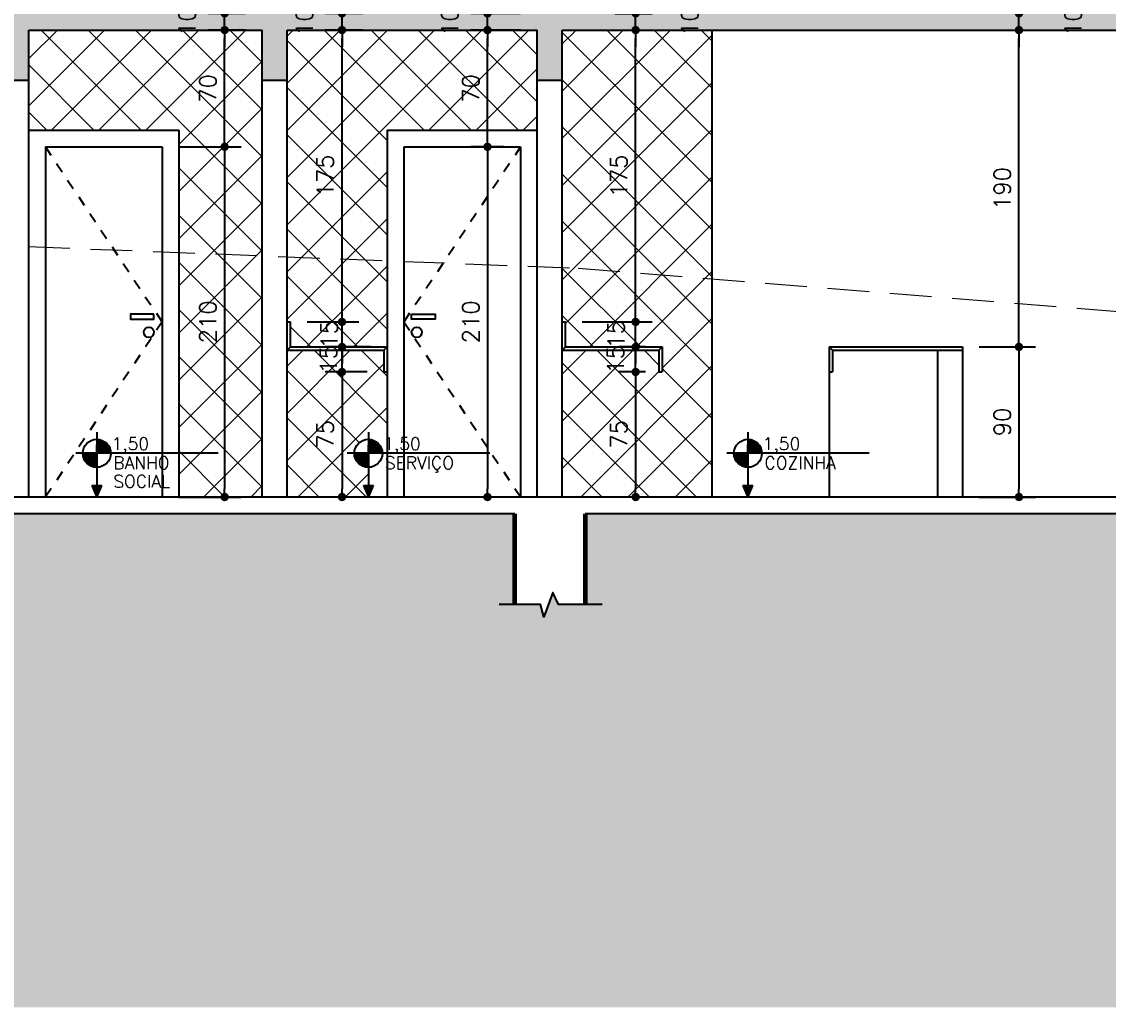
# Model space of a CAD drawing. Header units: inches. Extents: x 580771 to 672494, y 7715997 to 7829530.
# Drawn here: x 652888 to 653540, y 7717676 to 7718267 of the extents above; entities that cross this region are included whole.
import ezdxf

# ---------------------------------------------------------------- set-up
doc = ezdxf.new("R2010")
doc.units = ezdxf.units.IN
doc.header["$MEASUREMENT"] = 0
doc.header["$PDMODE"] = 2
doc.linetypes.add('CACHE', pattern=[0.24, 0.12, -0.12])
doc.linetypes.add('DASHED2', pattern=[0.375, 0.25, -0.125])
for name, color, linetype, lineweight in [('ARQ-01', 1, 'Continuous', 13), ('ARQ-06', 6, 'Continuous', 60), ('MEIO_FIO', 7, 'Continuous', 0)]:
    doc.layers.add(name, color=color, linetype=linetype, lineweight=lineweight)
for name, color, linetype in [('BAN', 2, 'Continuous'), ('Block1', 1, 'Continuous'), ('Layer3', 3, 'Continuous'), ('NIVEL', 2, 'Continuous'), ('P01', 1, 'Continuous'), ('P06', 6, 'Continuous'), ('parede', 6, 'Continuous')]:
    doc.layers.add(name, color=color, linetype=linetype)
doc.styles.add('R80E50', font='romans.shx', dxfattribs={"height": 10})
doc.styles.add('ROMANS', font='romans', dxfattribs={"height": 0.2})
doc.dimstyles.new('ARQ50', dxfattribs={"dimscale": 50, "dimtxt": 10, "dimasz": 0.1, "dimexe": 0.2, "dimexo": 0.2, "dimgap": 0.1, "dimtad": 1, "dimdec": 0, "dimzin": 12, "dimdsep": 46, "dimtxsty": 'R80E50', "dimblk1": 'DOT', "dimblk2": 'DOT', "dimsah": 1, "dimcen": 0.4, "dimclrd": 15, "dimclre": 15, "dimclrt": 3, "dimadec": 0, "dimazin": 0, "dimtfac": 1, "dimtdec": 0, "dimtmove": 2, "dimatfit": 3, "dimldrblk": 'DOT', "dimfxl": 0.2, "dimtolj": 1, "dimtzin": 12, "dimarcsym": 0})
pattern_1 = [(45, (-17503.419, -35013.211), (-14.142135624, 14.142135624), []), (135, (-17503.419, -35013.211), (-14.142135624, -14.142135624), [])]

# ---------------------------------------------------------------- blocks, each defined once
blk = doc.blocks.new('*X32')
at = {"color": 0}
for p, q in [((-1683.05, 3892), (-1680, 3892)), ((-1680, 3888), (-1680, 3892.29)), ((-1679, 3888), (-1679, 3891.98)), ((-1683.05, 3891), (-1680, 3891)), ((-1683.05, 3890), (-1680, 3890)), ((-1683.05, 3889), (-1680, 3889)), ((-1683.05, 3888), (-1680, 3888)), ((-1683, 3882), (-1683, 3888)), ((-1682, 3882), (-1682, 3888)), ((-1681, 3882), (-1681, 3888)), ((-1680, 3882), (-1680, 3888)), ((-1680, 3888), (-1674, 3888)), ((-1680, 3887), (-1674, 3887)), ((-1680, 3886), (-1674, 3886)), ((-1680, 3885), (-1674, 3885)), ((-1680, 3884), (-1674, 3884)), ((-1680, 3883), (-1674, 3883)), ((-1678, 3888), (-1678, 3891.57)), ((-1677, 3888), (-1677, 3891.05)), ((-1676, 3888), (-1676, 3890.4)), ((-1675, 3888), (-1675, 3889.59)), ((-1674, 3888), (-1674, 3888.57)), ((-1674, 3882), (-1674, 3888)), ((-1674, 3888), (-1673.54, 3888)), ((-1673, 3882), (-1673, 3887.24)), ((-1672, 3882), (-1672, 3885.37)), ((-1695.03, 3880), (-1692, 3880)), ((-1694.93, 3879), (-1692, 3879)), ((-1694.74, 3878), (-1692, 3878)), ((-1694.47, 3877), (-1692, 3877)), ((-1694.1, 3876), (-1692, 3876)), ((-1694, 3875.78), (-1694, 3876)), ((-1693, 3873.98), (-1693, 3876)), ((-1692, 3876), (-1692, 3880.69)), ((-1692, 3872.69), (-1692, 3876)), ((-1692, 3876), (-1686, 3876)), ((-1692, 3875), (-1686, 3875)), ((-1692, 3874), (-1686, 3874)), ((-1691, 3876), (-1691, 3880.69)), ((-1690, 3876), (-1690, 3880.69)), ((-1689, 3876), (-1689, 3880.69)), ((-1688, 3876), (-1688, 3880.69)), ((-1687, 3876), (-1687, 3880.69)), ((-1686, 3876), (-1686, 3880.69)), ((-1686, 3880), (-1683.05, 3880)), ((-1686, 3879), (-1683.05, 3879)), ((-1686, 3878), (-1683.05, 3878)), ((-1686, 3877), (-1683.05, 3877)), ((-1686, 3870), (-1686, 3876)), ((-1686, 3876), (-1683.05, 3876)), ((-1685, 3870), (-1685, 3876)), ((-1684, 3870), (-1684, 3876)), ((-1683.05, 3882), (-1680, 3882)), ((-1683.05, 3881), (-1680, 3881)), ((-1680, 3880.69), (-1680, 3882)), ((-1680, 3882), (-1674, 3882)), ((-1679, 3880.69), (-1679, 3882)), ((-1678, 3880.69), (-1678, 3882)), ((-1677, 3880.69), (-1677, 3882)), ((-1676, 3880.69), (-1676, 3882)), ((-1675, 3880.69), (-1675, 3882)), ((-1674, 3880.69), (-1674, 3882)), ((-1674, 3882), (-1671.12, 3882)), ((-1674, 3881), (-1671.05, 3881)), ((-1692, 3873), (-1686, 3873)), ((-1691.33, 3872), (-1686, 3872)), ((-1690.13, 3871), (-1686, 3871)), ((-1688.51, 3870), (-1686, 3870)), ((-1688, 3869.76), (-1688, 3870)), ((-1687, 3869.36), (-1687, 3870)), ((-1686, 3869.06), (-1686, 3870)), ((-1686, 3870), (-1683.05, 3870)), ((-1685.77, 3869), (-1683.05, 3869))]:
    blk.add_line(p, q, dxfattribs=at)
blk = doc.blocks.new('nível corte')
at = {"layer": 'NIVEL', "color": 2, "linetype": 'Continuous'}
for p, q in [((172038.46, 10236.15), (172038.46, 10197.35)), ((172111.26, 10223.55), (172025.86, 10223.55)), ((172035.46, 10204.35), (172038.46, 10197.35)), ((172035.46, 10204.35), (172041.46, 10204.35)), ((172038.46, 10197.35), (172041.46, 10204.35))]:
    blk.add_line(p, q, dxfattribs=at)
blk.add_circle((172038.46, 10223.55), 8.4, dxfattribs=at)
blk.add_solid([(172035.46, 10204.35), (172038.46, 10197.35), (172041.46, 10204.35), (172038.46, 10197.35)], dxfattribs=at)
at = {"layer": 'NIVEL', "color": 1, "linetype": 'Continuous', "xscale": 0.7000000000116415, "yscale": 0.7000000000116415, "zscale": 0.7000000000116415}
blk.add_blockref('*X32', (173216.6, 7507.07), dxfattribs=at)
blk = doc.blocks.new('_DOT')
at = {"color": 0, "linetype": 'ByBlock'}
blk.add_line((-0.5, 0), (-1, 0), dxfattribs=at)
at = {"color": 0, "linetype": 'ByBlock', "const_width": 0.5}
blk.add_lwpolyline([(-0.25, 0, 1), (0.25, 0, 1)], format="xyb", close=True, dxfattribs=at)
blk = doc.blocks.new('*D415')
at = {"layer": 'Defpoints', "color": 0, "transparency": 16777216}
for p in [(652972.27, 7718191.97), (652972.27, 7717981.97), (653009.76, 7717981.97)]:
    blk.add_point(p, dxfattribs=at)
at = {"layer": 'parede', "color": 15, "lineweight": -2, "transparency": 16777216}
for p, q in [((652982.27, 7718191.97), (653019.76, 7718191.97)), ((653009.76, 7718186.97), (653009.76, 7717986.97)), ((652982.27, 7717981.97), (653019.76, 7717981.97))]:
    blk.add_line(p, q, dxfattribs=at)
at = {"layer": 'parede', "color": 15, "lineweight": -2, "transparency": 16777216, "xscale": 5, "yscale": 5, "zscale": 5}
for p, rotation in [((653009.76, 7718191.97), 90), ((653009.76, 7717981.97), 270)]:
    blk.add_blockref('_DOT', p, dxfattribs=dict(at, rotation=rotation))
at = {"layer": 'parede', "color": 3, "transparency": 16777216, "insert": (652999.76, 7718086.97), "char_height": 10, "attachment_point": 5, "rotation": 90, "style": 'R80E50'}
blk.add_mtext('\\A1;210', dxfattribs=at)
blk = doc.blocks.new('*D416')
at = {"layer": 'Defpoints', "color": 0, "transparency": 16777216}
for p in [(653009.76, 7718261.97), (653032.27, 7718261.97), (652972.27, 7718191.97)]:
    blk.add_point(p, dxfattribs=at)
at = {"layer": 'parede', "color": 15, "lineweight": -2, "transparency": 16777216}
for p, q in [((653022.27, 7718261.97), (652999.76, 7718261.97)), ((653009.76, 7718196.97), (653009.76, 7718256.97)), ((652982.27, 7718191.97), (653019.76, 7718191.97))]:
    blk.add_line(p, q, dxfattribs=at)
at = {"layer": 'parede', "color": 15, "lineweight": -2, "transparency": 16777216, "xscale": 5, "yscale": 5, "zscale": 5}
for p, rotation in [((653009.76, 7718261.97), 90), ((653009.76, 7718191.97), 270)]:
    blk.add_blockref('_DOT', p, dxfattribs=dict(at, rotation=rotation))
at = {"layer": 'parede', "color": 3, "transparency": 16777216, "insert": (652999.76, 7718226.97), "char_height": 10, "attachment_point": 5, "rotation": 90, "style": 'R80E50'}
blk.add_mtext('\\A1;70', dxfattribs=at)
blk = doc.blocks.new('*D417')
at = {"layer": 'Defpoints', "color": 0, "transparency": 16777216}
for p in [(653009.76, 7718271.97), (653032.27, 7718271.97), (653032.27, 7718261.97)]:
    blk.add_point(p, dxfattribs=at)
at = {"layer": 'parede', "color": 15, "lineweight": -2, "transparency": 16777216}
for p, q in [((653009.76, 7718276.97), (653009.76, 7718281.97)), ((653022.27, 7718271.97), (652999.76, 7718271.97)), ((653009.76, 7718261.97), (653009.76, 7718271.97)), ((653022.27, 7718261.97), (652999.76, 7718261.97)), ((653009.76, 7718256.97), (653009.76, 7718251.97))]:
    blk.add_line(p, q, dxfattribs=at)
at = {"layer": 'parede', "color": 15, "lineweight": -2, "transparency": 16777216, "xscale": 5, "yscale": 5, "zscale": 5}
for p, rotation in [((653009.76, 7718271.97), 270), ((653009.76, 7718261.97), 90)]:
    blk.add_blockref('_DOT', p, dxfattribs=dict(at, rotation=rotation))
at = {"layer": 'parede', "color": 3, "transparency": 16777216, "insert": (652987.26, 7718266.97), "char_height": 10, "attachment_point": 5, "rotation": 90, "style": 'R80E50'}
blk.add_mtext('\\A1;10', dxfattribs=at)
blk = doc.blocks.new('*D422')
at = {"layer": 'Defpoints', "color": 0, "transparency": 16777216}
for p in [(653105.27, 7718056.97), (653080.15, 7717981.97), (653105.27, 7717981.97)]:
    blk.add_point(p, dxfattribs=at)
at = {"layer": 'parede', "color": 15, "lineweight": -2, "transparency": 16777216}
for p, q in [((653095.27, 7718056.97), (653070.15, 7718056.97)), ((653080.15, 7718051.97), (653080.15, 7717986.97)), ((653095.27, 7717981.97), (653070.15, 7717981.97))]:
    blk.add_line(p, q, dxfattribs=at)
at = {"layer": 'parede', "color": 15, "lineweight": -2, "transparency": 16777216, "xscale": 5, "yscale": 5, "zscale": 5}
for p, rotation in [((653080.15, 7718056.97), 90), ((653080.15, 7717981.97), 270)]:
    blk.add_blockref('_DOT', p, dxfattribs=dict(at, rotation=rotation))
at = {"layer": 'parede', "color": 3, "transparency": 16777216, "insert": (653070.15, 7718019.47), "char_height": 10, "attachment_point": 5, "rotation": 90, "style": 'R80E50'}
blk.add_mtext('\\A1;75', dxfattribs=at)
blk = doc.blocks.new('*D423')
at = {"layer": 'Defpoints', "color": 0, "transparency": 16777216}
for p in [(653080.15, 7718071.97), (653107.27, 7718071.97), (653105.27, 7718056.97)]:
    blk.add_point(p, dxfattribs=at)
at = {"layer": 'parede', "color": 15, "lineweight": -2, "transparency": 16777216}
for p, q in [((653080.15, 7718076.97), (653080.15, 7718081.97)), ((653097.27, 7718071.97), (653070.15, 7718071.97)), ((653080.15, 7718056.97), (653080.15, 7718071.97)), ((653095.27, 7718056.97), (653070.15, 7718056.97)), ((653080.15, 7718051.97), (653080.15, 7718046.97))]:
    blk.add_line(p, q, dxfattribs=at)
at = {"layer": 'parede', "color": 15, "lineweight": -2, "transparency": 16777216, "xscale": 5, "yscale": 5, "zscale": 5}
for p, rotation in [((653080.15, 7718071.97), 270), ((653080.15, 7718056.97), 90)]:
    blk.add_blockref('_DOT', p, dxfattribs=dict(at, rotation=rotation))
at = {"layer": 'parede', "color": 3, "transparency": 16777216, "insert": (653072.04, 7718064.47), "char_height": 10, "attachment_point": 5, "rotation": 90, "style": 'R80E50'}
blk.add_mtext('\\A1;15', dxfattribs=at)
blk = doc.blocks.new('*D424')
at = {"layer": 'Defpoints', "color": 0, "transparency": 16777216}
for p in [(653049.27, 7718086.97), (653080.15, 7718086.97), (653107.27, 7718071.97)]:
    blk.add_point(p, dxfattribs=at)
at = {"layer": 'parede', "color": 15, "lineweight": -2, "transparency": 16777216}
for p, q in [((653080.15, 7718091.97), (653080.15, 7718096.97)), ((653059.27, 7718086.97), (653090.15, 7718086.97)), ((653080.15, 7718071.97), (653080.15, 7718086.97)), ((653097.27, 7718071.97), (653070.15, 7718071.97)), ((653080.15, 7718066.97), (653080.15, 7718061.97))]:
    blk.add_line(p, q, dxfattribs=at)
at = {"layer": 'parede', "color": 15, "lineweight": -2, "transparency": 16777216, "xscale": 5, "yscale": 5, "zscale": 5}
for p, rotation in [((653080.15, 7718086.97), 270), ((653080.15, 7718071.97), 90)]:
    blk.add_blockref('_DOT', p, dxfattribs=dict(at, rotation=rotation))
at = {"layer": 'parede', "color": 3, "transparency": 16777216, "insert": (653072.49, 7718079.47), "char_height": 10, "attachment_point": 5, "rotation": 90, "style": 'R80E50'}
blk.add_mtext('\\A1;15', dxfattribs=at)
blk = doc.blocks.new('*D425')
at = {"layer": 'Defpoints', "color": 0, "transparency": 16777216}
for p in [(653080.15, 7718261.97), (653102.65, 7718261.97), (653049.27, 7718086.97)]:
    blk.add_point(p, dxfattribs=at)
at = {"layer": 'parede', "color": 15, "lineweight": -2, "transparency": 16777216}
for p, q in [((653092.65, 7718261.97), (653070.15, 7718261.97)), ((653080.15, 7718091.97), (653080.15, 7718256.97)), ((653059.27, 7718086.97), (653090.15, 7718086.97))]:
    blk.add_line(p, q, dxfattribs=at)
at = {"layer": 'parede', "color": 15, "lineweight": -2, "transparency": 16777216, "xscale": 5, "yscale": 5, "zscale": 5}
for p, rotation in [((653080.15, 7718261.97), 90), ((653080.15, 7718086.97), 270)]:
    blk.add_blockref('_DOT', p, dxfattribs=dict(at, rotation=rotation))
at = {"layer": 'parede', "color": 3, "transparency": 16777216, "insert": (653070.15, 7718174.47), "char_height": 10, "attachment_point": 5, "rotation": 90, "style": 'R80E50'}
blk.add_mtext('\\A1;175', dxfattribs=at)
blk = doc.blocks.new('*D426')
at = {"layer": 'Defpoints', "color": 0, "transparency": 16777216}
for p in [(653080.15, 7718271.97), (653102.65, 7718271.97), (653102.65, 7718261.97)]:
    blk.add_point(p, dxfattribs=at)
at = {"layer": 'parede', "color": 15, "lineweight": -2, "transparency": 16777216}
for p, q in [((653080.15, 7718276.97), (653080.15, 7718281.97)), ((653092.65, 7718271.97), (653070.15, 7718271.97)), ((653080.15, 7718261.97), (653080.15, 7718271.97)), ((653092.65, 7718261.97), (653070.15, 7718261.97)), ((653080.15, 7718256.97), (653080.15, 7718251.97))]:
    blk.add_line(p, q, dxfattribs=at)
at = {"layer": 'parede', "color": 15, "lineweight": -2, "transparency": 16777216, "xscale": 5, "yscale": 5, "zscale": 5}
for p, rotation in [((653080.15, 7718271.97), 270), ((653080.15, 7718261.97), 90)]:
    blk.add_blockref('_DOT', p, dxfattribs=dict(at, rotation=rotation))
at = {"layer": 'parede', "color": 3, "transparency": 16777216, "insert": (653057.65, 7718266.97), "char_height": 10, "attachment_point": 5, "rotation": 90, "style": 'R80E50'}
blk.add_mtext('\\A1;10', dxfattribs=at)
blk = doc.blocks.new('*D433')
at = {"layer": 'Defpoints', "color": 0, "transparency": 16777216}
for p in [(653187.27, 7718191.97), (653167.42, 7717981.97), (653187.27, 7717981.97)]:
    blk.add_point(p, dxfattribs=at)
at = {"layer": 'parede', "color": 15, "lineweight": -2, "transparency": 16777216}
for p, q in [((653177.27, 7718191.97), (653157.42, 7718191.97)), ((653167.42, 7718186.97), (653167.42, 7717986.97)), ((653177.27, 7717981.97), (653157.42, 7717981.97))]:
    blk.add_line(p, q, dxfattribs=at)
at = {"layer": 'parede', "color": 15, "lineweight": -2, "transparency": 16777216, "xscale": 5, "yscale": 5, "zscale": 5}
for p, rotation in [((653167.42, 7718191.97), 90), ((653167.42, 7717981.97), 270)]:
    blk.add_blockref('_DOT', p, dxfattribs=dict(at, rotation=rotation))
at = {"layer": 'parede', "color": 3, "transparency": 16777216, "insert": (653157.42, 7718086.97), "char_height": 10, "attachment_point": 5, "rotation": 90, "style": 'R80E50'}
blk.add_mtext('\\A1;210', dxfattribs=at)
blk = doc.blocks.new('*D434')
at = {"layer": 'Defpoints', "color": 0, "transparency": 16777216}
for p in [(653167.42, 7718261.97), (653197.27, 7718261.97), (653187.27, 7718191.97)]:
    blk.add_point(p, dxfattribs=at)
at = {"layer": 'parede', "color": 15, "lineweight": -2, "transparency": 16777216}
for p, q in [((653187.27, 7718261.97), (653157.42, 7718261.97)), ((653167.42, 7718196.97), (653167.42, 7718256.97)), ((653177.27, 7718191.97), (653157.42, 7718191.97))]:
    blk.add_line(p, q, dxfattribs=at)
at = {"layer": 'parede', "color": 15, "lineweight": -2, "transparency": 16777216, "xscale": 5, "yscale": 5, "zscale": 5}
for p, rotation in [((653167.42, 7718261.97), 90), ((653167.42, 7718191.97), 270)]:
    blk.add_blockref('_DOT', p, dxfattribs=dict(at, rotation=rotation))
at = {"layer": 'parede', "color": 3, "transparency": 16777216, "insert": (653157.42, 7718226.97), "char_height": 10, "attachment_point": 5, "rotation": 90, "style": 'R80E50'}
blk.add_mtext('\\A1;70', dxfattribs=at)
blk = doc.blocks.new('*D435')
at = {"layer": 'Defpoints', "color": 0, "transparency": 16777216}
for p in [(653167.42, 7718271.97), (653197.27, 7718271.97), (653197.27, 7718261.97)]:
    blk.add_point(p, dxfattribs=at)
at = {"layer": 'parede', "color": 15, "lineweight": -2, "transparency": 16777216}
for p, q in [((653167.42, 7718276.97), (653167.42, 7718281.97)), ((653187.27, 7718271.97), (653157.42, 7718271.97)), ((653167.42, 7718261.97), (653167.42, 7718271.97)), ((653187.27, 7718261.97), (653157.42, 7718261.97)), ((653167.42, 7718256.97), (653167.42, 7718251.97))]:
    blk.add_line(p, q, dxfattribs=at)
at = {"layer": 'parede', "color": 15, "lineweight": -2, "transparency": 16777216, "xscale": 5, "yscale": 5, "zscale": 5}
for p, rotation in [((653167.42, 7718271.97), 270), ((653167.42, 7718261.97), 90)]:
    blk.add_blockref('_DOT', p, dxfattribs=dict(at, rotation=rotation))
at = {"layer": 'parede', "color": 3, "transparency": 16777216, "insert": (653144.92, 7718266.97), "char_height": 10, "attachment_point": 5, "rotation": 90, "style": 'R80E50'}
blk.add_mtext('\\A1;10', dxfattribs=at)
blk = doc.blocks.new('*D440')
at = {"layer": 'Defpoints', "color": 0, "transparency": 16777216}
for p in [(653272.27, 7718056.97), (653256.27, 7717981.97), (653272.27, 7717981.97)]:
    blk.add_point(p, dxfattribs=at)
at = {"layer": 'parede', "color": 15, "lineweight": -2, "transparency": 16777216}
for p, q in [((653262.27, 7718056.97), (653246.27, 7718056.97)), ((653256.27, 7718051.97), (653256.27, 7717986.97)), ((653262.27, 7717981.97), (653246.27, 7717981.97))]:
    blk.add_line(p, q, dxfattribs=at)
at = {"layer": 'parede', "color": 15, "lineweight": -2, "transparency": 16777216, "xscale": 5, "yscale": 5, "zscale": 5}
for p, rotation in [((653256.27, 7718056.97), 90), ((653256.27, 7717981.97), 270)]:
    blk.add_blockref('_DOT', p, dxfattribs=dict(at, rotation=rotation))
at = {"layer": 'parede', "color": 3, "transparency": 16777216, "insert": (653246.27, 7718019.47), "char_height": 10, "attachment_point": 5, "rotation": 90, "style": 'R80E50'}
blk.add_mtext('\\A1;75', dxfattribs=at)
blk = doc.blocks.new('*D441')
at = {"layer": 'Defpoints', "color": 0, "transparency": 16777216}
for p in [(653256.27, 7718071.97), (653272.27, 7718071.97), (653272.27, 7718056.97)]:
    blk.add_point(p, dxfattribs=at)
at = {"layer": 'parede', "color": 15, "lineweight": -2, "transparency": 16777216}
for p, q in [((653256.27, 7718076.97), (653256.27, 7718081.97)), ((653262.27, 7718071.97), (653246.27, 7718071.97)), ((653256.27, 7718056.97), (653256.27, 7718071.97)), ((653262.27, 7718056.97), (653246.27, 7718056.97)), ((653256.27, 7718051.97), (653256.27, 7718046.97))]:
    blk.add_line(p, q, dxfattribs=at)
at = {"layer": 'parede', "color": 15, "lineweight": -2, "transparency": 16777216, "xscale": 5, "yscale": 5, "zscale": 5}
for p, rotation in [((653256.27, 7718071.97), 270), ((653256.27, 7718056.97), 90)]:
    blk.add_blockref('_DOT', p, dxfattribs=dict(at, rotation=rotation))
at = {"layer": 'parede', "color": 3, "transparency": 16777216, "insert": (653244.28, 7718064.47), "char_height": 10, "attachment_point": 5, "rotation": 90, "style": 'R80E50'}
blk.add_mtext('\\A1;15', dxfattribs=at)
blk = doc.blocks.new('*D442')
at = {"layer": 'Defpoints', "color": 0, "transparency": 16777216}
for p in [(653214.27, 7718086.97), (653256.27, 7718086.97), (653272.27, 7718071.97)]:
    blk.add_point(p, dxfattribs=at)
at = {"layer": 'parede', "color": 15, "lineweight": -2, "transparency": 16777216}
for p, q in [((653256.27, 7718091.97), (653256.27, 7718096.97)), ((653224.27, 7718086.97), (653266.27, 7718086.97)), ((653256.27, 7718071.97), (653256.27, 7718086.97)), ((653262.27, 7718071.97), (653246.27, 7718071.97)), ((653256.27, 7718066.97), (653256.27, 7718061.97))]:
    blk.add_line(p, q, dxfattribs=at)
at = {"layer": 'parede', "color": 15, "lineweight": -2, "transparency": 16777216, "xscale": 5, "yscale": 5, "zscale": 5}
for p, rotation in [((653256.27, 7718086.97), 270), ((653256.27, 7718071.97), 90)]:
    blk.add_blockref('_DOT', p, dxfattribs=dict(at, rotation=rotation))
at = {"layer": 'parede', "color": 3, "transparency": 16777216, "insert": (653244.54, 7718079.47), "char_height": 10, "attachment_point": 5, "rotation": 90, "style": 'R80E50'}
blk.add_mtext('\\A1;15', dxfattribs=at)
blk = doc.blocks.new('*D443')
at = {"layer": 'Defpoints', "color": 0, "transparency": 16777216}
for p in [(653233.77, 7718261.97), (653256.27, 7718261.97), (653214.27, 7718086.97)]:
    blk.add_point(p, dxfattribs=at)
at = {"layer": 'parede', "color": 15, "lineweight": -2, "transparency": 16777216}
for p, q in [((653243.77, 7718261.97), (653266.27, 7718261.97)), ((653256.27, 7718091.97), (653256.27, 7718256.97)), ((653224.27, 7718086.97), (653266.27, 7718086.97))]:
    blk.add_line(p, q, dxfattribs=at)
at = {"layer": 'parede', "color": 15, "lineweight": -2, "transparency": 16777216, "xscale": 5, "yscale": 5, "zscale": 5}
for p, rotation in [((653256.27, 7718261.97), 90), ((653256.27, 7718086.97), 270)]:
    blk.add_blockref('_DOT', p, dxfattribs=dict(at, rotation=rotation))
at = {"layer": 'parede', "color": 3, "transparency": 16777216, "insert": (653246.27, 7718174.47), "char_height": 10, "attachment_point": 5, "rotation": 90, "style": 'R80E50'}
blk.add_mtext('\\A1;175', dxfattribs=at)
blk = doc.blocks.new('*D444')
at = {"layer": 'Defpoints', "color": 0, "transparency": 16777216}
for p in [(653233.77, 7718271.97), (653256.27, 7718271.97), (653233.77, 7718261.97)]:
    blk.add_point(p, dxfattribs=at)
at = {"layer": 'parede', "color": 15, "lineweight": -2, "transparency": 16777216}
for p, q in [((653256.27, 7718276.97), (653256.27, 7718281.97)), ((653243.77, 7718271.97), (653266.27, 7718271.97)), ((653256.27, 7718261.97), (653256.27, 7718271.97)), ((653243.77, 7718261.97), (653266.27, 7718261.97)), ((653256.27, 7718256.97), (653256.27, 7718251.97))]:
    blk.add_line(p, q, dxfattribs=at)
at = {"layer": 'parede', "color": 15, "lineweight": -2, "transparency": 16777216, "xscale": 5, "yscale": 5, "zscale": 5}
for p, rotation in [((653256.27, 7718271.97), 270), ((653256.27, 7718261.97), 90)]:
    blk.add_blockref('_DOT', p, dxfattribs=dict(at, rotation=rotation))
at = {"layer": 'parede', "color": 3, "transparency": 16777216, "insert": (653288.77, 7718266.97), "char_height": 10, "attachment_point": 5, "rotation": 90, "style": 'R80E50'}
blk.add_mtext('\\A1;10', dxfattribs=at)
blk = doc.blocks.new('*D451')
at = {"layer": 'Defpoints', "color": 0, "transparency": 16777216}
for p in [(653452.27, 7718071.97), (653452.27, 7717981.97), (653486.19, 7717981.97)]:
    blk.add_point(p, dxfattribs=at)
at = {"layer": 'parede', "color": 15, "lineweight": -2, "transparency": 16777216}
for p, q in [((653462.27, 7718071.97), (653496.19, 7718071.97)), ((653486.19, 7718066.97), (653486.19, 7717986.97)), ((653462.27, 7717981.97), (653496.19, 7717981.97))]:
    blk.add_line(p, q, dxfattribs=at)
at = {"layer": 'parede', "color": 15, "lineweight": -2, "transparency": 16777216, "xscale": 5, "yscale": 5, "zscale": 5}
for p, rotation in [((653486.19, 7718071.97), 90), ((653486.19, 7717981.97), 270)]:
    blk.add_blockref('_DOT', p, dxfattribs=dict(at, rotation=rotation))
at = {"layer": 'parede', "color": 3, "transparency": 16777216, "insert": (653476.19, 7718026.97), "char_height": 10, "attachment_point": 5, "rotation": 90, "style": 'R80E50'}
blk.add_mtext('\\A1;90', dxfattribs=at)
blk = doc.blocks.new('*D452')
at = {"layer": 'Defpoints', "color": 0, "transparency": 16777216}
for p in [(653486.19, 7718261.97), (653486.19, 7718261.97), (653452.27, 7718071.97)]:
    blk.add_point(p, dxfattribs=at)
at = {"layer": 'parede', "color": 15, "lineweight": -2, "transparency": 16777216}
for p, q in [((653496.19, 7718261.97), (653496.19, 7718261.97)), ((653486.19, 7718076.97), (653486.19, 7718256.97)), ((653462.27, 7718071.97), (653496.19, 7718071.97))]:
    blk.add_line(p, q, dxfattribs=at)
at = {"layer": 'parede', "color": 15, "lineweight": -2, "transparency": 16777216, "xscale": 5, "yscale": 5, "zscale": 5}
for p, rotation in [((653486.19, 7718261.97), 90), ((653486.19, 7718071.97), 270)]:
    blk.add_blockref('_DOT', p, dxfattribs=dict(at, rotation=rotation))
at = {"layer": 'parede', "color": 3, "transparency": 16777216, "insert": (653476.19, 7718166.97), "char_height": 10, "attachment_point": 5, "rotation": 90, "style": 'R80E50'}
blk.add_mtext('\\A1;190', dxfattribs=at)
blk = doc.blocks.new('*D453')
at = {"layer": 'Defpoints', "color": 0, "transparency": 16777216}
for p in [(653486.19, 7718271.97), (653486.19, 7718271.97), (653486.19, 7718261.97)]:
    blk.add_point(p, dxfattribs=at)
at = {"layer": 'parede', "color": 15, "lineweight": -2, "transparency": 16777216}
for p, q in [((653486.19, 7718276.97), (653486.19, 7718281.97)), ((653486.19, 7718261.97), (653486.19, 7718271.97)), ((653496.19, 7718271.97), (653496.19, 7718271.97)), ((653496.19, 7718261.97), (653496.19, 7718261.97)), ((653486.19, 7718256.97), (653486.19, 7718251.97))]:
    blk.add_line(p, q, dxfattribs=at)
at = {"layer": 'parede', "color": 15, "lineweight": -2, "transparency": 16777216, "xscale": 5, "yscale": 5, "zscale": 5}
for p, rotation in [((653486.19, 7718271.97), 270), ((653486.19, 7718261.97), 90)]:
    blk.add_blockref('_DOT', p, dxfattribs=dict(at, rotation=rotation))
at = {"layer": 'parede', "color": 3, "transparency": 16777216, "insert": (653518.69, 7718266.97), "char_height": 10, "attachment_point": 5, "rotation": 90, "style": 'R80E50'}
blk.add_mtext('\\A1;10', dxfattribs=at)

msp = doc.modelspace()

# ---------------------------------------------------------------- hatches: boundary and pattern name
at = {"layer": 'ARQ-01'}
h = msp.add_hatch(dxfattribs=at)
h.set_pattern_fill('_USER', color=256, scale=20, angle=45, style=0, double=1, pattern_type=0)
h.set_pattern_definition(pattern_1)
h.paths.add_polyline_path([(653032.269, 7718551.969), (652892.269, 7718551.969), (652892.269, 7718491.969), (652982.269, 7718491.969), (652982.269, 7718271.969), (653032.269, 7718271.969)])
h.paths.add_polyline_path([(652994.761, 7718257.088), (652994.761, 7718276.85), (652979.761, 7718276.85), (652979.761, 7718257.088)], flags=9)
h.paths.add_polyline_path([(653007.261, 7718361.612), (653007.261, 7718392.326), (652992.261, 7718392.326), (652992.261, 7718361.612)], flags=24)
h.paths.add_polyline_path([(653007.261, 7718506.374), (653007.261, 7718527.564), (652992.261, 7718527.564), (652992.261, 7718506.374)], flags=24)
h.paths.add_polyline_path([(652994.761, 7718547.088), (652994.761, 7718566.85), (652979.761, 7718566.85), (652979.761, 7718547.088)], flags=9)
h = msp.add_hatch(dxfattribs=at)
h.set_pattern_fill('_USER', color=256, scale=20, angle=45, style=0, double=1, pattern_type=0)
h.set_pattern_definition(pattern_1)
h.paths.add_polyline_path([(653095.949, 7717999.778, -0.4142136), (653087.549, 7718008.178, -1), (653104.349, 7718008.178), (653107.269, 7718008.178), (653107.269, 7718056.969), (653105.269, 7718056.969), (653105.269, 7718069.969), (653047.269, 7718069.969), (653047.269, 7717981.969), (653095.949, 7717981.969), (653092.949, 7717988.969), (653095.949, 7717988.969)])
h.paths.add_polyline_path([(653197.269, 7718261.969), (653047.269, 7718261.969), (653047.269, 7718097.172), (653107.269, 7718092.386), (653107.269, 7718201.969), (653197.269, 7718201.969)])
h.paths.add_polyline_path([(653107.269, 7718092.386), (653047.269, 7718097.172), (653047.269, 7718086.969), (653049.269, 7718086.969), (653049.269, 7718071.969), (653107.269, 7718071.969)])
h.paths.add_polyline_path([(653107.269, 7718346.969), (653105.269, 7718346.969), (653105.269, 7718359.969), (653047.269, 7718359.969), (653047.269, 7718271.969), (653107.269, 7718271.969)])
h.paths.add_polyline_path([(653107.269, 7718491.969), (653197.269, 7718491.969), (653197.269, 7718551.969), (653047.269, 7718551.969), (653047.269, 7718376.969), (653049.269, 7718376.969), (653049.269, 7718361.969), (653107.269, 7718361.969)])
h.paths.add_polyline_path([(653077.648, 7718008.874), (653077.648, 7718030.064), (653062.648, 7718030.064), (653062.648, 7718008.874)], flags=24)
h.paths.add_polyline_path([(653079.54, 7718054.588), (653079.54, 7718074.35), (653064.54, 7718074.35), (653064.54, 7718054.588)], flags=9)
h.paths.add_polyline_path([(653104.751, 7718006.516), (653131.001, 7718006.516), (653131.001, 7718019.909), (653104.751, 7718019.909)], flags=9)
h.paths.add_polyline_path([(653077.648, 7718159.826), (653077.648, 7718189.112), (653062.648, 7718189.112), (653062.648, 7718159.826)], flags=24)
h.paths.add_polyline_path([(653065.148, 7718257.088), (653065.148, 7718276.85), (653050.148, 7718276.85), (653050.148, 7718257.088)], flags=9)
h.paths.add_polyline_path([(653164.92, 7718216.374), (653164.92, 7718237.564), (653149.92, 7718237.564), (653149.92, 7718216.374)], flags=24)
h.paths.add_polyline_path([(653152.42, 7718257.088), (653152.42, 7718276.85), (653137.42, 7718276.85), (653137.42, 7718257.088)], flags=9)
h.paths.add_polyline_path([(653079.989, 7718069.588), (653079.989, 7718089.35), (653064.989, 7718089.35), (653064.989, 7718069.588)], flags=9)
h.paths.add_polyline_path([(653077.648, 7718298.874), (653077.648, 7718320.064), (653062.648, 7718320.064), (653062.648, 7718298.874)], flags=24)
h.paths.add_polyline_path([(653078.563, 7718344.588), (653078.563, 7718364.35), (653063.563, 7718364.35), (653063.563, 7718344.588)], flags=9)
h.paths.add_polyline_path([(653078.484, 7718359.588), (653078.484, 7718379.35), (653063.484, 7718379.35), (653063.484, 7718359.588)], flags=9)
h.paths.add_polyline_path([(653077.648, 7718449.826), (653077.648, 7718479.112), (653062.648, 7718479.112), (653062.648, 7718449.826)], flags=24)
h.paths.add_polyline_path([(653065.148, 7718547.088), (653065.148, 7718566.85), (653050.148, 7718566.85), (653050.148, 7718547.088)], flags=9)
h.paths.add_polyline_path([(653164.92, 7718506.374), (653164.92, 7718527.564), (653149.92, 7718527.564), (653149.92, 7718506.374)], flags=24)
h.paths.add_polyline_path([(653152.42, 7718547.088), (653152.42, 7718566.85), (653137.42, 7718566.85), (653137.42, 7718547.088)], flags=9)
h = msp.add_hatch(dxfattribs=at)
h.set_pattern_fill('_USER', color=256, scale=20, angle=45, style=0, double=1, pattern_type=0)
h.set_pattern_definition(pattern_1)
h.paths.add_polyline_path([(653302.269, 7718551.969), (653212.269, 7718551.969), (653212.269, 7718376.969), (653214.269, 7718376.969), (653214.269, 7718361.969), (653272.269, 7718361.969), (653272.269, 7718346.969), (653270.269, 7718346.969), (653270.269, 7718359.969), (653212.269, 7718359.969), (653212.269, 7718271.969), (653302.269, 7718271.969)])
h.paths.add_polyline_path([(653302.269, 7718261.969), (653212.269, 7718261.969), (653212.269, 7718086.969), (653214.269, 7718086.969), (653214.269, 7718083.851), (653302.269, 7718076.832)])
h.paths.add_polyline_path([(653302.269, 7718076.832), (653214.269, 7718083.851), (653214.269, 7718071.969), (653272.269, 7718071.969), (653272.269, 7718056.969), (653270.269, 7718056.969), (653270.269, 7718069.969), (653212.269, 7718069.969), (653212.269, 7717981.969), (653302.269, 7717981.969)])
h.paths.add_polyline_path([(653296.267, 7718257.088), (653296.267, 7718276.85), (653281.267, 7718276.85), (653281.267, 7718257.088)], flags=9)
h.paths.add_polyline_path([(653253.767, 7718298.874), (653253.767, 7718320.064), (653238.767, 7718320.064), (653238.767, 7718298.874)], flags=24)
h.paths.add_polyline_path([(653253.969, 7718344.588), (653253.969, 7718364.35), (653238.969, 7718364.35), (653238.969, 7718344.588)], flags=24)
h.paths.add_polyline_path([(653254.212, 7718359.588), (653254.212, 7718379.35), (653239.212, 7718379.35), (653239.212, 7718359.588)], flags=24)
h.paths.add_polyline_path([(653253.767, 7718449.826), (653253.767, 7718479.112), (653238.767, 7718479.112), (653238.767, 7718449.826)], flags=24)
h.paths.add_polyline_path([(653241.267, 7718547.088), (653241.267, 7718566.85), (653226.267, 7718566.85), (653226.267, 7718547.088)], flags=9)
h.paths.add_polyline_path([(653252.039, 7718069.588), (653252.039, 7718089.35), (653237.039, 7718089.35), (653237.039, 7718069.588)], flags=9)
h.paths.add_polyline_path([(653253.767, 7718159.826), (653253.767, 7718189.112), (653238.767, 7718189.112), (653238.767, 7718159.826)], flags=24)
h.paths.add_polyline_path([(653253.767, 7718008.874), (653253.767, 7718030.064), (653238.767, 7718030.064), (653238.767, 7718008.874)], flags=24)
h.paths.add_polyline_path([(653251.783, 7718054.588), (653251.783, 7718074.35), (653236.783, 7718074.35), (653236.783, 7718054.588)], flags=24)
h = msp.add_hatch(dxfattribs=at)
h.set_pattern_fill('_USER', color=256, scale=20, angle=45, style=0, double=1, pattern_type=0)
h.set_pattern_definition(pattern_1)
h.paths.add_polyline_path([(653032.269, 7718261.969), (652892.269, 7718261.969), (652892.269, 7718201.969), (652982.269, 7718201.969), (652982.269, 7718102.357), (653032.269, 7718098.368)])
h.paths.add_polyline_path([(653032.269, 7718098.368), (652982.269, 7718102.357), (652982.269, 7717981.969), (653032.269, 7717981.969)])
h.paths.add_polyline_path([(653007.261, 7718216.374), (653007.261, 7718237.564), (652992.261, 7718237.564), (652992.261, 7718216.374)], flags=24)
h.paths.add_polyline_path([(652994.761, 7718257.088), (652994.761, 7718276.85), (652979.761, 7718276.85), (652979.761, 7718257.088)], flags=9)
h.paths.add_polyline_path([(653007.261, 7718071.612), (653007.261, 7718102.326), (652992.261, 7718102.326), (652992.261, 7718071.612)], flags=24)
at = {"layer": 'Block1'}
h = msp.add_hatch(dxfattribs=at)
h.set_pattern_fill('EARTH', color=256, scale=150, angle=45, style=0, double=1)
h.paths.add_polyline_path([(656263.099, 7717835.593), (655541.09, 7717934.609), (655342.269, 7717952.548), (655342.269, 7717914.881), (655327.12, 7717914.881), (655325.065, 7717907.455), (655319.67, 7717922.157), (655316.358, 7717914.881), (655300.287, 7717914.881), (655300.287, 7717956.336), (655237.851, 7717961.969), (654392.269, 7717961.969), (654392.269, 7717917.458), (654376.197, 7717917.458), (654372.886, 7717924.733), (654367.491, 7717910.031), (654365.436, 7717917.458), (654350.02, 7717917.458), (654350.02, 7717971.969), (654042.25, 7717971.969), (654042.25, 7717917.458), (654026.179, 7717917.458), (654022.868, 7717924.733), (654017.472, 7717910.031), (654015.418, 7717917.458), (654000.002, 7717917.458), (654000.002, 7717971.969), (653226.006, 7717971.969), (653226.006, 7717917.458), (653209.935, 7717917.458), (653206.623, 7717924.733), (653201.228, 7717910.031), (653199.173, 7717917.458), (653183.758, 7717917.458), (653183.758, 7717971.969), (652591.883, 7717971.969), (652591.883, 7717917.458), (652575.812, 7717917.458), (652572.501, 7717924.733), (652567.105, 7717910.031), (652565.051, 7717917.458), (652549.635, 7717917.458), (652549.635, 7717971.969), (651924.517, 7717971.969), (651924.517, 7717912.458), (651908.446, 7717912.458), (651905.134, 7717919.733), (651899.739, 7717905.031), (651897.684, 7717912.458), (651882.269, 7717912.458), (651882.269, 7717956.969), (651326.079, 7717956.969), (651326.079, 7717902.458), (651310.008, 7717902.458), (651306.697, 7717909.733), (651301.301, 7717895.031), (651299.247, 7717902.458), (651283.831, 7717902.458), (651283.831, 7717676), (656305.347, 7717676), (656305.347, 7717781.081), (656289.276, 7717781.081), (656285.965, 7717788.356), (656280.57, 7717773.655), (656278.515, 7717781.081), (656263.099, 7717781.081)])
at = {"layer": 'P01'}
h = msp.add_hatch(dxfattribs=at)
h.set_pattern_fill('AR-CONC', color=256, scale=2)
h.set_pattern_definition([(50, (-17503.419, -35013.211), (14.345203652, -1.2550427), [1.5, -16.5]), (355, (-17503.419, -35013.211), (-2.775026672, 15.043842674), [1.2, -13.2]), (100.45144446, (-17502.223, -35013.316), (11.570176935, 13.78879982), [1.27480384, -14.02284224]), (46.1842, (-17503.419, -35009.211), (21.344826613, -3.310385616), [2.25, -24.75]), (96.6356355, (-17501.64, -35009.487), (18.693238913, 19.482372015), [1.91220684, -21.0342752]), (351.184164, (-17503.419, -35009.211), (18.6932389, 19.482372005), [1.8, -19.80000002]), (21, (-17501.419, -35010.211), (11.938141042, -8.052377813), [1.5, -16.5]), (326, (-17501.419, -35010.211), (4.866306638, 14.5030009), [1.2, -13.2]), (71.45144474, (-17500.424, -35010.882), (16.804447535, 6.450623056), [1.2748038, -14.02284224]), (37.5, (-17503.4187, -35013.2113), (0.2431971063, 6.6578770766), [0, -13.04, 0, -13.4, 0, -13.25]), (7.5, (-17503.419, -35013.211), (5.261390749, 7.8882342376), [0, -7.64, 0, -12.74, 0, -5.05]), (327.5, (-17507.8787, -35013.2113), (10.6764487234, -0.4510974347), [0, -5, 0, -15.6, 0, -20.7]), (317.5, (-17509.879, -35013.211), (11.663723387, 2.002099647), [0, -6.5, 0, -10.36, 0, -14.7])])
h.paths.add_polyline_path([(653212.269, 7718261.969), (654012.269, 7718261.969), (654012.269, 7718231.969), (654027.269, 7718231.969), (654027.269, 7718271.969), (651882.269, 7718271.969), (651882.269, 7718231.969), (651897.269, 7718231.969), (651897.269, 7718261.969), (652247.269, 7718261.969), (652247.269, 7718231.969), (652262.269, 7718231.969), (652262.269, 7718261.969), (652562.269, 7718261.969), (652562.269, 7718231.969), (652577.269, 7718231.969), (652577.269, 7718261.969), (652877.269, 7718261.969), (652877.269, 7718231.969), (652892.269, 7718231.969), (652892.269, 7718261.969), (653032.269, 7718261.969), (653032.269, 7718231.969), (653047.269, 7718231.969), (653047.269, 7718261.969), (653197.269, 7718261.969), (653197.269, 7718231.969), (653212.269, 7718231.969)])
h.paths.add_polyline_path([(652206.693, 7718257.088), (652206.693, 7718276.85), (652191.693, 7718276.85), (652191.693, 7718257.088)], flags=9)
h.paths.add_polyline_path([(652415.128, 7718257.088), (652415.128, 7718276.85), (652400.128, 7718276.85), (652400.128, 7718257.088)], flags=9)
h.paths.add_polyline_path([(652994.761, 7718257.088), (652994.761, 7718276.85), (652979.761, 7718276.85), (652979.761, 7718257.088)], flags=9)
h.paths.add_polyline_path([(653065.148, 7718257.088), (653065.148, 7718276.85), (653050.148, 7718276.85), (653050.148, 7718257.088)], flags=9)
h.paths.add_polyline_path([(653152.42, 7718257.088), (653152.42, 7718276.85), (653137.42, 7718276.85), (653137.42, 7718257.088)], flags=9)
h.paths.add_polyline_path([(653296.267, 7718257.088), (653296.267, 7718276.85), (653281.267, 7718276.85), (653281.267, 7718257.088)], flags=9)
h.paths.add_polyline_path([(653526.185, 7718257.088), (653526.185, 7718276.85), (653511.185, 7718276.85), (653511.185, 7718257.088)], flags=9)
h.paths.add_polyline_path([(653934.381, 7718257.088), (653934.381, 7718276.85), (653919.381, 7718276.85), (653919.381, 7718257.088)], flags=9)

# ---------------------------------------------------------------- linework, layer by layer
at = {"layer": 'ARQ-06'}
for p, q in [((653183.758, 7717917.458), (653183.758, 7717971.969)), ((653226.006, 7717971.969), (653226.006, 7717917.458))]:
    msp.add_line(p, q, dxfattribs=at)
at = {"layer": 'BAN', "elevation": 12706.085}
for points in [[(652967.334, 7718091.675), (652953.298, 7718091.675), (652953.298, 7718088.609), (652967.334, 7718088.609)], [(653121.93, 7718091.675), (653135.966, 7718091.675), (653135.966, 7718088.609), (653121.93, 7718088.609)]]:
    msp.add_lwpolyline(points, close=True, dxfattribs=at)
at = {"layer": 'BAN'}
msp.add_circle((652964.264, 7718080.727, 12706.085), 3.065, dxfattribs=at)
at = {"layer": 'Block1'}
msp.add_lwpolyline([(653236.138, 7717917.458), (653209.935, 7717917.458), (653206.623, 7717924.733), (653201.228, 7717910.031), (653199.173, 7717917.458), (653174.374, 7717917.458)], dxfattribs=at)
at = {"layer": 'Layer3'}
for p, q in [((653372.269, 7718071.969), (653372.269, 7718056.969)), ((653372.269, 7718071.969), (653452.269, 7718071.969)), ((653374.269, 7718069.969), (653372.269, 7718071.969)), ((653452.269, 7718071.969), (653452.269, 7718069.969)), ((653374.269, 7718069.969), (653374.269, 7718056.969)), ((653374.269, 7718069.969), (653452.269, 7718069.969)), ((653372.269, 7718056.969), (653374.269, 7718056.969))]:
    msp.add_line(p, q, dxfattribs=at)
at = {"layer": 'MEIO_FIO', "color": 2, "linetype": 'DASHED2', "ltscale": 100}
msp.add_lwpolyline([(651279.719, 7718201.681), (651955.145, 7718169.142), (653221.838, 7718119.142), (653848.674, 7718069.142), (654546.687, 7718019.142), (655158.355, 7717969.142), (655712.519, 7717919.142), (656150.097, 7717869.142), (656306.492, 7717841.769)], dxfattribs=at)
at = {"layer": 'NIVEL'}
for p, q in [((653302.269, 7717981.969), (653302.269, 7718261.969)), ((652892.269, 7718201.969), (652982.269, 7718201.969)), ((652982.269, 7718201.969), (652982.269, 7717981.969)), ((653107.269, 7718201.969), (653107.269, 7717981.969)), ((653107.269, 7718201.969), (653197.269, 7718201.969)), ((652902.269, 7718191.969), (652902.269, 7717981.969)), ((652902.269, 7718191.969), (652972.269, 7718191.969)), ((652972.269, 7718191.969), (652972.269, 7717981.969)), ((653117.269, 7718191.969), (653117.269, 7717981.969)), ((653117.269, 7718191.969), (653187.269, 7718191.969)), ((653187.269, 7718191.969), (653187.269, 7717981.969)), ((653047.269, 7718086.969), (653049.269, 7718086.969)), ((653049.269, 7718071.969), (653049.269, 7718086.969)), ((653212.269, 7718086.969), (653214.269, 7718086.969)), ((653214.269, 7718071.969), (653214.269, 7718086.969)), ((653049.269, 7718071.969), (653047.269, 7718069.969)), ((653049.269, 7718071.969), (653107.269, 7718071.969)), ((653105.269, 7718069.969), (653107.269, 7718071.969)), ((653214.269, 7718071.969), (653212.269, 7718069.969)), ((653214.269, 7718071.969), (653272.269, 7718071.969)), ((653270.269, 7718069.969), (653272.269, 7718071.969)), ((653272.269, 7718071.969), (653272.269, 7718056.969)), ((653047.269, 7718069.969), (653105.269, 7718069.969)), ((653105.269, 7718069.969), (653105.269, 7718056.969)), ((653212.269, 7718069.969), (653270.269, 7718069.969)), ((653270.269, 7718069.969), (653270.269, 7718056.969)), ((653105.269, 7718056.969), (653107.269, 7718056.969)), ((653270.269, 7718056.969), (653272.269, 7718056.969)), ((653372.269, 7718056.969), (653372.269, 7717981.969))]:
    msp.add_line(p, q, dxfattribs=at)
msp.add_circle((653125, 7718080.727, 12706.085), 3.065, dxfattribs=at)
at = {"layer": 'P01', "linetype": 'CACHE', "ltscale": 50}
for points in [[(652902.269, 7718191.969), (652972.269, 7718086.969), (652902.269, 7717981.969)], [(653187.269, 7718191.969), (653117.269, 7718086.969), (653187.269, 7717981.969)]]:
    msp.add_lwpolyline(points, dxfattribs=at)
at = {"layer": 'parede'}
for p, q in [((652892.269, 7717981.969), (652892.269, 7718261.969)), ((652892.269, 7718261.969), (653032.269, 7718261.969)), ((653032.269, 7717981.969), (653032.269, 7718261.969)), ((653047.269, 7717981.969), (653047.269, 7718261.969)), ((653047.269, 7718261.969), (653197.269, 7718261.969)), ((653197.269, 7717981.969), (653197.269, 7718261.969)), ((653212.269, 7717981.969), (653212.269, 7718261.969)), ((653212.269, 7718261.969), (654012.269, 7718261.969)), ((652877.269, 7718231.969), (652892.269, 7718231.969)), ((653032.269, 7718231.969), (653047.269, 7718231.969)), ((653197.269, 7718231.969), (653212.269, 7718231.969)), ((653437.269, 7718069.969), (653437.269, 7717981.969)), ((653452.269, 7718069.969), (653452.269, 7717981.969)), ((654392.269, 7717981.969), (651882.269, 7717981.969)), ((653183.758, 7717971.969), (652591.883, 7717971.969)), ((654000.002, 7717971.969), (653226.006, 7717971.969))]:
    msp.add_line(p, q, dxfattribs=at)

# ---------------------------------------------------------------- block references
at = {"layer": 'P06'}
for p in [(480894.601, 7707784.624), (481057.487, 7707784.624), (481285.164, 7707784.624)]:
    msp.add_blockref('nível corte', p, dxfattribs=at)

# ---------------------------------------------------------------- texts
at = {"layer": 'NIVEL', "style": 'ROMANS'}
for s, p in [('1,50', (652941.953, 7718010.177)), ('1,50', (653104.84, 7718010.177)), ('1,50', (653332.517, 7718010.177)), ('BANHO', (652942.995, 7717998.729)), ('SERVIÇO', (653105.882, 7717998.729)), ('COZINHA', (653333.559, 7717998.729)), ('SOCIAL', (652942.995, 7717987.584))]:
    msp.add_text(s, height=7.5, dxfattribs=at).set_placement(p)

# ---------------------------------------------------------------- dimensions: what is measured, and where the dimension line sits
at = {"layer": 'parede'}
for base, p1, p2, picture, middle in [((653009.761, 7718271.969), (653032.269, 7718261.969), (653032.269, 7718271.969), '*D417', (652987.261, 7718266.969)), ((653080.148, 7718271.969), (653102.648, 7718261.969), (653102.648, 7718271.969), '*D426', (653057.648, 7718266.969)), ((653167.42, 7718271.969), (653197.269, 7718261.969), (653197.269, 7718271.969), '*D435', (653144.92, 7718266.969)), ((653256.267, 7718271.969), (653233.767, 7718261.969), (653233.767, 7718271.969), '*D444', (653288.767, 7718266.969)), ((653486.185, 7718271.969), (653486.185, 7718261.969), (653486.185, 7718271.969), '*D453', (653518.685, 7718266.969)), ((653009.761, 7718261.969), (652972.269, 7718191.969), (653032.269, 7718261.969), '*D416', (652999.761, 7718226.969)), ((653080.148, 7718261.969), (653049.269, 7718086.969), (653102.648, 7718261.969), '*D425', (653070.148, 7718174.469)), ((653167.42, 7718261.969), (653187.269, 7718191.969), (653197.269, 7718261.969), '*D434', (653157.42, 7718226.969)), ((653256.267, 7718261.969), (653214.269, 7718086.969), (653233.767, 7718261.969), '*D443', (653246.267, 7718174.469)), ((653486.185, 7718261.969), (653452.269, 7718071.969), (653486.185, 7718261.969), '*D452', (653476.185, 7718166.969)), ((653009.761, 7717981.969), (652972.269, 7718191.969), (652972.269, 7717981.969), '*D415', (652999.761, 7718086.969)), ((653167.42, 7717981.969), (653187.269, 7718191.969), (653187.269, 7717981.969), '*D433', (653157.42, 7718086.969)), ((653486.185, 7717981.969), (653452.269, 7718071.969), (653452.269, 7717981.969), '*D451', (653476.185, 7718026.969)), ((653080.148, 7717981.969), (653105.269, 7718056.969), (653105.269, 7717981.969), '*D422', (653070.148, 7718019.469)), ((653256.267, 7717981.969), (653272.269, 7718056.969), (653272.269, 7717981.969), '*D440', (653246.267, 7718019.469))]:
    dim = msp.add_linear_dim(base=base, p1=p1, p2=p2, angle=90, dimstyle='ARQ50', dxfattribs=at)
    dim.commit()
    dim.dimension.update_dxf_attribs({"geometry": picture, "text_midpoint": middle})
for base, p1, p2, picture, middle in [((653080.148, 7718086.969), (653107.269, 7718071.969), (653049.269, 7718086.969), '*D424', (653072.489, 7718079.469)), ((653256.267, 7718086.969), (653272.269, 7718071.969), (653214.269, 7718086.969), '*D442', (653244.539, 7718079.469)), ((653080.148, 7718071.969), (653105.269, 7718056.969), (653107.269, 7718071.969), '*D423', (653072.04, 7718064.469)), ((653256.267, 7718071.969), (653272.269, 7718056.969), (653272.269, 7718071.969), '*D441', (653244.283, 7718064.469))]:
    dim = msp.add_linear_dim(base=base, p1=p1, p2=p2, angle=90, dimstyle='ARQ50', dxfattribs=at)
    dim.commit()
    dim.dimension.update_dxf_attribs({"geometry": picture, "text_midpoint": middle, "dimtype": 160})

doc.saveas('drawing.dxf')
